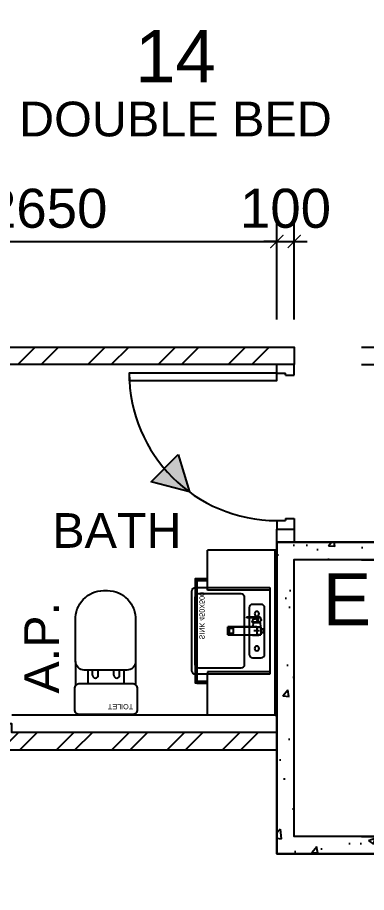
# Model space of a CAD drawing. Header units: millimetres. Extents: x 1500 to 71987, y 7230 to 49618.
# Drawn here: x 15982 to 17991, y 28478 to 33520 of the extents above; entities that cross this region are included whole.
import ezdxf
from ezdxf.enums import TextEntityAlignment as Align

# ---------------------------------------------------------------- set-up
doc = ezdxf.new("R2010")
doc.units = ezdxf.units.MM
doc.header["$MEASUREMENT"] = 0
doc.linetypes.add('CENTERX2', pattern=[101.6, 63.5, -12.7, 12.7, -12.7])
doc.layers.get('0').update_dxf_attribs({"color": 8})
doc.layers.get('Defpoints').update_dxf_attribs({"color": 8})
doc.layers.add('00-NONPLOT', color=8, linetype='Continuous', plot=False)
doc.layers.add('LP-Nonplot', color=8, linetype='Continuous', plot=False)
for name, color, linetype in [('Default', 8, 'Continuous'), ('Door', 8, 'Continuous'), ('FSD', 8, 'Continuous'), ('GBP A.P.', 8, 'Continuous'), ('GBP Dim', 8, 'Continuous'), ('GBP Text 200', 8, 'Continuous'), ('GBP Text 250', 8, 'Continuous'), ('grid', 8, 'CENTERX2'), ('hatch', 8, 'Continuous'), ('LP-Sanitary', 8, 'Continuous'), ('LP-Sanitary2', 8, 'Continuous'), ('LP-WC', 8, 'Continuous'), ('TEXT Ref', 8, 'Continuous'), ('WALL-NEW', 8, 'Continuous'), ('zzz-room mix', 8, 'Continuous')]:
    doc.layers.add(name, color=color, linetype=linetype)
doc.layers.add('LP-Furn built-in', color=8, linetype='Continuous', lineweight=0)
doc.styles.add('BH', font='arial.ttf')
doc.dimstyles.new('200 GBP', dxfattribs={"dimscale": 1.5, "dimtxt": 150, "dimasz": 50, "dimexe": 100, "dimexo": 50, "dimgap": 50, "dimtad": 1, "dimdec": 0, "dimzin": 0, "dimdsep": 46, "dimtxsty": 'BH', "dimblk": 'ARCHTICK', "dimcen": 0.09, "dimdle": 100, "dimclrd": 9, "dimclre": 9, "dimclrt": 1, "dimadec": 0, "dimazin": 0, "dimtfac": 1, "dimtdec": 0, "dimtix": 1, "dimtmove": 2, "dimatfit": 3, "dimldrblk": 'ARCHTICK', "dimfxl": 300, "dimfxlon": 1, "dimtolj": 1, "dimtzin": 0, "dimarcsym": 0})

# ---------------------------------------------------------------- blocks, each defined once
blk = doc.blocks.new('SEANNOT_GROUP2')
at = {"layer": 'Default'}
blk.add_line((81.5, 351.1), (81.5, 317.9), dxfattribs=at)
blk = doc.blocks.new('SEANNOT_GROUP3')
at = {"layer": 'Default'}
blk.add_line((99.8, 335.2), (63.8, 335.2), dxfattribs=at)
blk = doc.blocks.new('ghtfdgd')
at = {"layer": 'LP-Sanitary'}
for p, q in [((79214.2, -115039.6), (79218.2, -114994.6)), ((79215.7, -115019.1), (79215.7, -115005.6)), ((79215.7, -115005.6), (79217.2, -115005.6)), ((79220.2, -114994.6), (79217.1, -115027.9)), ((79220.2, -114994.6), (79218.2, -114994.6)), ((79218.9, -115183.4), (79220.2, -114994.6)), ((79261.1, -114994.6), (79220.2, -114994.6)), ((79230.7, -114993.6), (79230.7, -114979.6)), ((79231.2, -114979.1), (79250.2, -114979.1)), ((79250.2, -114994.1), (79231.2, -114994.1)), ((79238.9, -114994.1), (79238.9, -114994.6)), ((79242.4, -114994.6), (79242.4, -114994.1)), ((79250.7, -114979.6), (79250.7, -114993.6)), ((79263.2, -114994.6), (79261.1, -114994.6)), ((79261.1, -114994.6), (79262.4, -115183.4)), ((79264.2, -115027.9), (79261.1, -114994.6)), ((79263.2, -114994.6), (79288.7, -114996.6)), ((79263.2, -114994.6), (79267.1, -115039.6)), ((79288.7, -115037.7), (79288.7, -114996.6)), ((79290.7, -115009.4), (79290.7, -115000.9)), ((79290.7, -115009.6), (79290.7, -115009.4)), ((79290.7, -115010.3), (79290.7, -115009.6)), ((79290.7, -115044.4), (79290.7, -115010.3)), ((79290.9, -115010.4), (79310.4, -115018.6)), ((79290.9, -115010.4), (79290.9, -115044.5)), ((79310.7, -115017.8), (79291, -115009.5)), ((79291, -115009.5), (79291, -115009.5)), ((79291, -115009.5), (79291, -115009.5)), ((79310.4, -115018.6), (79310.5, -115018.7)), ((79310.5, -115018.7), (79310.5, -115027.4)), ((79310.7, -115017.8), (79314.8, -115009.2)), ((79313.5, -115028.9), (79313.5, -115020.8)), ((79313.5, -115020.8), (79317.3, -115050.9)), ((79315.2, -115010.7), (79313.6, -115020.4)), ((79313.6, -115020.5), (79313.6, -115020.4)), ((79317.3, -115050.5), (79313.6, -115020.5)), ((79315.2, -115010.7), (79317.3, -115050.4)), ((79318, -115050.2), (79316, -115010.5)), ((79317.3, -115002.9), (79318.9, -114997.5)), ((79319.4, -115044.7), (79317.3, -115002.9)), ((79318.7, -114997.4), (79318.9, -114997.5)), ((79319.3, -114997.6), (79318.9, -114997.4)), ((79318.9, -114997.5), (79319.4, -114997.7)), ((79319.4, -114997.7), (79319.4, -115044.7)), ((79319.8, -115045.3), (79319.8, -114998.3)), ((79217.1, -115027.9), (79214.2, -115039.6)), ((79217.1, -115039.6), (79214.2, -115039.6)), ((79217.5, -115184.4), (79217.1, -115027.9)), ((79264.2, -115027.9), (79263.8, -115184.4)), ((79264.2, -115027.9), (79267.1, -115039.6)), ((79267.1, -115039.6), (79264.2, -115039.6)), ((79288.7, -115037.7), (79267.1, -115039.6)), ((79290.7, -115044.7), (79290.7, -115044.4)), ((79290.9, -115044.5), (79310.4, -115036.3)), ((79291, -115044.9), (79310.7, -115036.6)), ((79310.4, -115036.3), (79310.5, -115036.2)), ((79310.5, -115036.2), (79310.5, -115027.4)), ((79313.5, -115028.9), (79313.5, -115036.9)), ((79313.5, -115036.9), (79317.3, -115075.5)), ((79313.5, -115037), (79317.3, -115075.5)), ((79317.3, -115050.4), (79317.3, -115050.5)), ((79317.3, -115051.4), (79317.3, -115063.3)), ((79317.3, -115075.1), (79317.3, -115063.3)), ((79317.7, -115051.6), (79318.9, -115052.3)), ((79317.7, -115063.5), (79317.7, -115051.6)), ((79317.7, -115063.5), (79317.7, -115075.4)), ((79319.4, -115051), (79318, -115050.2)), ((79318.9, -115074.8), (79318.9, -115052.3)), ((79319.4, -115044.7), (79319.4, -115051)), ((79319.8, -115051.6), (79319.8, -115045.3)), ((79319.8, -115051.9), (79319.8, -115051.6)), ((79319.8, -115051.9), (79319.8, -115074.4)), ((79317.7, -115075.4), (79318.9, -115074.8)), ((79318, -115076), (79319.3, -115075.3)), ((79319.8, -115074.4), (79319.8, -115074.6)), ((79225, -115154.8), (79225, -115173.1)), ((79255.3, -115153.8), (79226, -115153.8)), ((79255.3, -115154), (79226, -115154)), ((79226, -115174.1), (79255.3, -115174.1)), ((79256.3, -115173.1), (79256.3, -115154.8)), ((79218.9, -115183.4), (79217.5, -115184.4)), ((79217.5, -115184.4), (79263.8, -115184.4)), ((79262.4, -115183.4), (79218.9, -115183.4)), ((79262.4, -115183.4), (79263.8, -115184.4))]:
    blk.add_line(p, q, dxfattribs=at)
for centre, radius, start, end in [((79240.7, -115019.1), 25, 180, 185.7425), ((79231.2, -114979.6), 0.5, 90, 180), ((79231.2, -114993.6), 0.5, 180, 270), ((79250.2, -114979.6), 0.5, 0, 90), ((79250.2, -114993.6), 0.5, 270, 0), ((79280.3, -115017.1), 20, 56.8024, 65.1654), ((79290.9, -115000.9), 0.2, 127.8526, 180), ((79511, -115282.7), 357.7, 125.8498, 127.9825), ((79530.3, -115308.3), 389.7, 125.9264, 127.8836), ((79234, -109870), 5139.5, 270.6358, 270.8997), ((79227.2, -108854.2), 6155.7, 270.59451, 270.81562), ((79288.3, -115009.7), 2.67, 3.1953, 9.3367), ((79301.7, -114992.9), 0.28, 69.6864, 135.2011), ((79319.7, -114996.5), 23.1, 247.1252, 247.4995), ((79312.3, -115020.9), 1.23, 6.0946, 11.5159), ((79314, -115009.4), 0.822, 12.8215, 37.3786), ((79314.7, -115011.5), 2.53, 77.4972, 90.7881), ((79315.1, -115009.5), 0.509, 38.0096, 78.4052), ((84763.2, -116562.2), 5664.7, 164.0221, 164.0885), ((79313.8, -115010.5), 2.18, 358.6743, 36.2852), ((79318.5, -114997.9), 0.689, 55.9542, 80.1325), ((79319, -114998.3), 0.8, 0.0065, 61.4767), ((79280.3, -115017.1), 20, 294.8346, 301.6128), ((79290.9, -115044.7), 0.2, 180.014, 293.047), ((79339.3, -115104.4), 73.6, 112.7571, 112.8748), ((79308.7, -115037.4), 4.84, 5.245, 7.1928), ((79310.7, -115037.3), 2.83, 5.6454, 8.8147), ((79317.8, -115050.7), 0.54, 62.2217, 149.6873), ((79305.3, -115051.3), 11.9, 359.6229, 2.1624), ((79315.7, -115050), 2.38, 342.3129, 353.972), ((79317.3, -115050.2), 0.738, 359.2113, 2.9985), ((79319.1, -115051.6), 0.688, 1.5121, 63.734), ((79313.2, -115075.2), 4.12, 356.1198, 1.3814), ((79317.8, -115075.5), 0.494, 177.6992, 295.8531), ((79318.6, -115075.3), 0.938, 181.0891, 220.2205), ((79319, -115074.6), 0.786, 294.1963, 0.4917)]:
    blk.add_arc(centre, radius, start, end, dxfattribs=at)
for centre, major_axis, ratio, start_param, end_param in [((79290.9, -115000.9), (0.2, 0), 0.870233, 1.308042, 3.141593), ((79290.9, -115009.4), (0.2, 0), 0.870251, 1.333095, 3.141593), ((79290.9, -115010.3), (0.2, 0), 0.5, 3.141593, 4.712389), ((79290.9, -115000.9), (0.123, -0.158), 0.834595, 2.099205, 3.141593), ((79290.9, -115000.9), (0.123, -0.158), 0.834595, 3.141593, 3.165459), ((79290.9, -115010), (0.077, 0.836), 0.04975, 4.217846, 5.325586), ((79301.6, -114992.9), (0.117, -0.162), 0.844851, 2.109561, 3.167674), ((79310.4, -115018.2), (-0.311, -0.737), 0.21898, 1.092037, 2.210933), ((79310.5, -115018.3), (-0.309, -0.738), 0.217421, 1.09135, 2.210755), ((79314.3, -115020.6), (-0.782, -0.167), 0.921627, 5.682069, 6.099643), ((79314.3, -115020.8), (-0.794, -0.099), 0.898005, 5.760928, 6.175764), ((79315.1, -115009.6), (0.173, 0.708), 0.018166, 0.444134, 0.918054), ((79315.3, -115009.6), (0.412, 0.321), 0.549065, 0.513637, 1.195391), ((79315.7, -115010.9), (-0.499, -0.026), 0.868619, 4.118709, 5.82428), ((79316.8, -115003.6), (0.961, -0.275), 0.902908, 1.271288, 1.565184), ((79318.4, -114998), (-0.211, -0.772), 0.117484, 2.694436, 3.141054), ((79318.5, -114998.1), (-0.382, -0.703), 0.237912, 2.705017, 3.14394), ((79319, -114998.3), (-0.382, -0.703), 0.237912, 2.705017, 3.141091), ((79319, -114998.3), (-0.8, 0), 0.876594, 3.141494, 4.164132), ((79290.9, -115044.4), (0.2, 0), 0.5, 3.141593, 4.712389), ((79290.9, -115044.1), (-0.077, 0.836), 0.04975, 2.065339, 3.17308), ((79310.4, -115035.9), (-0.311, 0.737), 0.21898, 2.049556, 3.141593), ((79310.5, -115035.8), (-0.309, 0.738), 0.217421, 2.050243, 3.169648), ((79310.4, -115035.9), (-0.311, 0.737), 0.21898, 3.141593, 3.168451), ((79314.3, -115036.7), (0.793, 0.106), 0.789486, 3.026004, 3.133916), ((79314.3, -115036.9), (0.796, 0.077), 0.827125, 3.057559, 3.141593), ((79317.8, -115050.6), (-0.5, -0.016), 0.857677, 4.139605, 5.842177), ((79317.8, -115050.9), (-0.5, -0.02), 0.273668, 4.356492, 6.23412), ((79317.8, -115063.3), (-0.5, 0), 0.5, 0.054498, 1.448623), ((79319, -115045.3), (-0.8, 0), 0.876594, 3.141494, 4.164132), ((79317.8, -115075.5), (-0.494, 0.079), 0.969108, 0.192451, 2.070079), ((79226, -115154.8), (-1, 0), 0.992546, 4.712389, 6.283185), ((79226, -115154.9), (1, 0), 0.890286, 1.570796, 3.141593), ((79226, -115173.1), (1, 0), 0.992546, 3.141593, 4.712389), ((79255.3, -115154.8), (-1, 0), 0.992546, 3.141593, 4.712389), ((79255.3, -115154.9), (1, 0), 0.890286, 0, 1.570796), ((79255.3, -115173.1), (1, 0), 0.992546, 4.712389, 6.283185)]:
    blk.add_ellipse(centre, major_axis=major_axis, ratio=ratio, start_param=start_param, end_param=end_param, dxfattribs=at)
for points, knots in [([(79291, -115009.5), (79291, -115009.5), (79290.9, -115009.5), (79290.8, -115009.6), (79290.7, -115009.6), (79290.7, -115009.6)], [0, 0, 0, 0, 0.5, 0.5, 1, 1, 1, 1]), ([(79291, -115000.7), (79291, -115000.8), (79291, -115000.8), (79291, -115000.9), (79291, -115001.2), (79291, -115001.4), (79291, -115001.7), (79291, -115002.7), (79291, -115003.8), (79291, -115004.8), (79291, -115006.3), (79291, -115007.8), (79291, -115009.2)], [0, 0, 0, 0, 0.02306, 0.02306, 0.02306, 0.115301, 0.115301, 0.115301, 0.484264, 0.484264, 0.484264, 1, 1, 1, 1]), ([(79301.6, -114992.7), (79301.9, -114992.8), (79302.2, -114992.9), (79302.5, -114993), (79305, -114993.6), (79307.5, -114994.3), (79310.1, -114995), (79312.9, -114995.8), (79315.8, -114996.6), (79318.7, -114997.4)], [0, 0, 0, 0, 0.051688, 0.051688, 0.051688, 0.494848, 0.494848, 0.494848, 1, 1, 1, 1]), ([(79310.5, -115018.7), (79310.9, -115018.8), (79311.2, -115019), (79311.9, -115019.4), (79312.2, -115019.7), (79312.8, -115020.1), (79313, -115020.3), (79313.4, -115020.5), (79313.5, -115020.5), (79313.5, -115020.7)], [0, 0, 0, 0, 0.25, 0.25, 0.5, 0.5, 0.75, 0.75, 1, 1, 1, 1]), ([(79313.6, -115020.4), (79313.5, -115020.2), (79313.5, -115020), (79313.3, -115019.6), (79313.2, -115019.3), (79312.7, -115018.8), (79312.3, -115018.6), (79311.6, -115018.2), (79311.2, -115018), (79310.8, -115017.9)], [0, 0, 0, 0, 0.25, 0.25, 0.5, 0.5, 0.75, 0.75, 1, 1, 1, 1]), ([(79314.8, -115009.2), (79314.8, -115009.2), (79314.9, -115009.2), (79314.9, -115009.2), (79315, -115009.2), (79315, -115009.2), (79315.1, -115009.2), (79315.2, -115009.2)], [0, 0, 0, 0, 0.25, 0.25, 0.5, 0.5, 1, 1, 1, 1]), ([(79317.1, -115002.7), (79317, -115003), (79316.9, -115003.3), (79316.8, -115003.6), (79316.5, -115004.7), (79316.2, -115005.8), (79315.9, -115006.9), (79315.7, -115007.6), (79315.4, -115008.3), (79315.2, -115009)], [0, 0, 0, 0, 0.131954, 0.131954, 0.131954, 0.659772, 0.659772, 0.659772, 1, 1, 1, 1]), ([(79315.2, -115009.2), (79315.2, -115009.2), (79315.2, -115009.2), (79315.2, -115009.2), (79315.2, -115009.2), (79315.2, -115009.2)], [0, 0, 0, 0, 0.5, 0.5, 1, 1, 1, 1]), ([(79315.2, -115009.2), (79315.3, -115009.3), (79315.3, -115009.4), (79315.3, -115009.5), (79315.3, -115009.6), (79315.3, -115009.8), (79315.3, -115009.8), (79315.3, -115009.9), (79315.3, -115010), (79315.2, -115010.2), (79315.2, -115010.3), (79315.2, -115010.5), (79315.2, -115010.6), (79315.2, -115010.7)], [0, 0, 0, 0, 0.125, 0.125, 0.25, 0.25, 0.375, 0.375, 0.5, 0.5, 0.75, 0.75, 1, 1, 1, 1]), ([(79318.7, -114997.4), (79318.6, -114997.5), (79318.6, -114997.7), (79318.5, -114997.9), (79318.2, -114999), (79317.9, -115000.1), (79317.5, -115001.2), (79317.4, -115001.7), (79317.2, -115002.2), (79317.1, -115002.7)], [0, 0, 0, 0, 0.095324, 0.095324, 0.095324, 0.707603, 0.707603, 0.707603, 1, 1, 1, 1]), ([(79310.5, -115036.2), (79310.9, -115036.1), (79311.2, -115035.9), (79311.9, -115035.6), (79312.2, -115035.5), (79312.8, -115035.6), (79313, -115035.7), (79313.4, -115036.2), (79313.5, -115036.5), (79313.5, -115036.8)], [0, 0, 0, 0, 0.25, 0.25, 0.5, 0.5, 0.75, 0.75, 1, 1, 1, 1]), ([(79310.8, -115036.5), (79311, -115036.5), (79311.3, -115036.3), (79311.8, -115036.2), (79312.2, -115036.1), (79312.5, -115036), (79312.8, -115036), (79313, -115036), (79313.1, -115036.1), (79313.2, -115036.2), (79313.4, -115036.3), (79313.5, -115036.6), (79313.5, -115036.7), (79313.5, -115036.8)], [0, 0, 0, 0, 0.124812, 0.2213171, 0.3092796, 0.3899271, 0.4711589, 0.5451559, 0.6166529, 0.6889172, 0.7974179, 0.8896188, 0.9816515, 0.9816515, 0.9816515, 0.9816515]), ([(79317.3, -115050.5), (79317.3, -115050.5), (79317.3, -115050.5), (79317.3, -115050.6), (79317.3, -115050.6), (79317.3, -115050.7), (79317.3, -115050.8), (79317.3, -115050.9)], [0, 0, 0, 0, 0.25, 0.25, 0.5, 0.5, 1, 1, 1, 1]), ([(79317.3, -115051.4), (79317.3, -115051.5), (79317.3, -115051.5), (79317.5, -115051.6), (79317.6, -115051.6), (79317.7, -115051.6)], [0, 0, 0, 0, 0.5, 0.5, 1, 1, 1, 1]), ([(79317.7, -115051.6), (79317.7, -115051.6), (79317.7, -115051.5), (79317.8, -115051.4), (79317.8, -115051.3), (79317.8, -115051.1), (79317.8, -115051), (79317.9, -115050.9), (79317.9, -115050.8), (79317.9, -115050.7)], [0, 0, 0, 0, 0.25, 0.25, 0.5, 0.5, 0.75, 0.75, 1, 1, 1, 1]), ([(79319.4, -115051), (79319.4, -115051), (79319.4, -115051), (79319.4, -115051), (79319.4, -115051), (79319.4, -115051), (79319.4, -115051), (79319.4, -115051.1), (79319.4, -115051.1), (79319.4, -115051.2), (79319.4, -115051.2), (79319.3, -115051.3), (79319.3, -115051.3), (79319.3, -115051.4), (79319.3, -115051.5), (79319.2, -115051.6), (79319.2, -115051.6), (79319.1, -115051.7), (79319.1, -115051.8), (79319, -115051.9), (79319, -115052), (79318.9, -115052.1), (79318.9, -115052.1), (79318.9, -115052.2), (79318.9, -115052.3), (79318.9, -115052.3), (79318.9, -115052.3), (79318.9, -115052.3), (79318.9, -115052.3), (79318.9, -115052.3), (79318.9, -115052.3)], [0, 0, 0, 0, 0.000034, 0.000034, 0.000034, 0.03445, 0.03445, 0.03445, 0.175251, 0.175251, 0.175251, 0.317196, 0.317196, 0.317196, 0.479622, 0.479622, 0.479622, 0.662074, 0.662074, 0.662074, 0.829132, 0.829132, 0.829132, 0.958486, 0.958486, 0.958486, 0.999966, 0.999966, 0.999966, 1, 1, 1, 1]), ([(79319.8, -115051.9), (79319.8, -115052), (79319.7, -115052), (79319.7, -115052.1), (79319.6, -115052.2), (79319.4, -115052.3), (79319.3, -115052.3), (79319.1, -115052.3), (79319, -115052.3), (79318.9, -115052.3)], [0, 0, 0, 0, 0.25, 0.25, 0.5, 0.5, 0.75, 0.75, 1, 1, 1, 1]), ([(79317.3, -115075.1), (79317.3, -115075.2), (79317.3, -115075.2), (79317.5, -115075.3), (79317.6, -115075.3), (79317.7, -115075.4)], [0, 0, 0, 0, 0.5, 0.5, 1, 1, 1, 1]), ([(79319.8, -115074.4), (79319.8, -115074.5), (79319.7, -115074.5), (79319.7, -115074.6), (79319.6, -115074.7), (79319.4, -115074.8), (79319.3, -115074.8), (79319.1, -115074.8), (79319, -115074.8), (79318.9, -115074.8)], [0, 0, 0, 0, 0.25, 0.25, 0.5, 0.5, 0.75, 0.75, 1, 1, 1, 1]), ([(79319.3, -115075.3), (79319.3, -115075.3), (79319.3, -115075.3), (79319.2, -115075.3), (79319.2, -115075.3), (79319.1, -115075.3), (79319.1, -115075.2), (79319, -115075.2), (79319, -115075.1), (79318.9, -115075.1), (79318.9, -115075), (79318.9, -115074.9), (79318.9, -115074.9), (79318.9, -115074.9), (79318.9, -115074.8), (79318.9, -115074.8), (79318.9, -115074.8), (79318.9, -115074.8), (79318.9, -115074.8)], [0.3296223, 0.3296223, 0.3296223, 0.3296223, 0.4796217, 0.4796217, 0.4796217, 0.6620737, 0.6620737, 0.6620737, 0.829132, 0.829132, 0.829132, 0.9584856, 0.9584856, 0.9584856, 0.9999655, 0.9999655, 0.9999655, 1, 1, 1, 1])]:
    blk.add_open_spline(points, degree=3, knots=knots, dxfattribs=at)
for points, degree in [([(79301.8, -114992.7), (79301.7, -114992.6), (79301.7, -114992.7), (79301.6, -114992.7)], 3), ([(79318.6, -114997.3), (79316.3, -114996.6), (79310.7, -114995.1), (79301.8, -114992.7)], 3), ([(79313.5, -115028.9), (79313.5, -115028.4), (79313.4, -115028), (79312.3, -115027.4), (79311.4, -115027.4), (79310.5, -115027.4)], 5), ([(79317.9, -115075.9), (79317.9, -115076), (79318, -115076), (79318, -115075.9)], 3)]:
    blk.add_open_spline(points, degree=degree, dxfattribs=at)
at = {"layer": 'LP-Nonplot'}
for name in ['SEANNOT_GROUP3', 'SEANNOT_GROUP2']:
    blk.add_blockref(name, (79159.1, -115352.3), dxfattribs=at)
blk = doc.blocks.new('SINK')
at = {"layer": '00-NONPLOT'}
for p, q in [((-75421.8, -44774), (-75421.8, -45134)), ((-74951.8, -44774), (-74951.8, -45134)), ((-75421.8, -45134), (-75436.8, -45134)), ((-74951.8, -45134), (-74936.8, -45134))]:
    blk.add_line(p, q, dxfattribs=at)
blk.add_lwpolyline([(-75321.1, -44804.3), (-75053.8, -44804.3, -0.414214), (-75033.8, -44824.3), (-75033.8, -44873.8, -0.414214), (-75053.8, -44893.8), (-75321.1, -44893.8, -0.414214), (-75341.1, -44873.8), (-75341.1, -44824.3, -0.414214)], format="xyb", close=True, dxfattribs=at)
for centre in [(-75287.6, -44849), (-75087.4, -44849)]:
    blk.add_circle(centre, 13.4, dxfattribs=at)
at = {"layer": 'LP-Sanitary'}
blk.add_line((-74936.8, -44774), (-75436.8, -44774), dxfattribs=at)
blk.add_lwpolyline([(-75436.8, -44774), (-75436.8, -45203.2, 0.414214), (-75416.8, -45223.2), (-74956.8, -45223.2, 0.414214), (-74936.8, -45203.2), (-74936.8, -44774)], format="xyb", dxfattribs=at)
blk.add_lwpolyline([(-75401.8, -44941.1), (-75401.8, -45183.3, 0.414117), (-75381.8, -45203.2), (-74991.8, -45203.2, 0.41431), (-74971.8, -45183.2), (-74971.8, -44941.1, 0.414117), (-74991.8, -44921.1), (-75381.8, -44921.1, 0.41431)], format="xyb", close=True, dxfattribs=at)
at = {"layer": 'LP-Furn built-in'}
blk.add_blockref('ghtfdgd', (-154427.4, 70168.1), dxfattribs=at)
at = {"layer": '00-NONPLOT', "insert": (-75236.2, -45149.9), "char_height": 30, "width": 702.887, "attachment_point": 1, "rotation": 0}
blk.add_mtext('SINK 450X500', dxfattribs=at)
blk = doc.blocks.new('pln_sink 1100x380')
at = {"ltscale": 1000}
for p, q in [((0, 0), (400, 0)), ((400, 0), (400, -235)), ((459.9, -184.9), (400, -184.9)), ((459.9, -194.9), (400, -194.9)), ((400, -735), (400, -950)), ((459.9, -776.6), (400, -776.6)), ((459.9, -786.6), (400, -786.6)), ((0, -950), (400, -950))]:
    blk.add_line(p, q, dxfattribs=at)
for points in [[(10, -950), (10, 0), (0, 0), (0, -950), (10, -950)], [(10, 0), (10, -950), (0, -950), (0, 0), (10, 0)]]:
    blk.add_lwpolyline(points, dxfattribs=at)
at = {"ltscale": 200}
blk.add_lwpolyline([(459.9, -184.9), (468.4, -184.9), (468.4, -786.6), (459.9, -786.6)], close=True, dxfattribs=at)
at = {"layer": 'LP-Furn built-in', "extrusion": (0, 0, -1), "zscale": -1, "rotation": 270}
blk.add_blockref('SINK', (44734, -75671.8), dxfattribs=at)
blk = doc.blocks.new('A$C65CE4B9A')
at = {"layer": 'grid', "ltscale": 200}
blk.add_line((-66500, -6750), (0, -6750), dxfattribs=at)
blk = doc.blocks.new('_ArchTick')
at = {"color": 0, "const_width": 0.1}
blk.add_lwpolyline([(0.5, 0.5), (-0.5, -0.5)], dxfattribs=at)
blk = doc.blocks.new('*D140')
at = {"layer": 'Defpoints', "color": 0, "transparency": 16777216}
for p in [(17575, 31521.2), (17575, 30496.2), (18412.8, 30496.2)]:
    blk.add_point(p, dxfattribs=at)
at = {"layer": 'GBP Dim', "color": 9, "lineweight": -2, "transparency": 16777216}
for p, q in [((18412.8, 31671.2), (18412.8, 30346.2)), ((17962.8, 31521.2), (18562.8, 31521.2)), ((17962.8, 30496.2), (18562.8, 30496.2))]:
    blk.add_line(p, q, dxfattribs=at)
at = {"layer": 'GBP Dim', "color": 9, "lineweight": -2, "transparency": 16777216, "xscale": 75, "yscale": 75, "zscale": 75}
for p, rotation in [((18412.8, 31521.2), 90), ((18412.8, 30496.2), 270)]:
    blk.add_blockref('_ArchTick', p, dxfattribs=dict(at, rotation=rotation))
at = {"layer": 'GBP Dim', "transparency": 16777216, "insert": (18222.9, 30888.6), "char_height": 225, "attachment_point": 5, "rotation": 90, "style": 'BH'}
blk.add_mtext('\\A1;1025', dxfattribs=at)
blk = doc.blocks.new('*D113')
at = {"layer": 'Defpoints', "color": 0, "transparency": 16777216}
for p in [(17575, 31621.2), (17575, 31521.2), (18412.8, 31521.2)]:
    blk.add_point(p, dxfattribs=at)
at = {"layer": 'GBP Dim', "color": 9, "lineweight": -2, "transparency": 16777216}
for p, q in [((18412.8, 31621.2), (18412.8, 31696.2)), ((17962.8, 31621.2), (18562.8, 31621.2)), ((18412.8, 31621.2), (18412.8, 31521.2)), ((17962.8, 31521.2), (18562.8, 31521.2)), ((18412.8, 31521.2), (18412.8, 31446.2))]:
    blk.add_line(p, q, dxfattribs=at)
at = {"layer": 'GBP Dim', "color": 9, "lineweight": -2, "transparency": 16777216, "xscale": 75, "yscale": 75, "zscale": 75}
for p, rotation in [((18412.8, 31621.2), 270), ((18412.8, 31521.2), 90)]:
    blk.add_blockref('_ArchTick', p, dxfattribs=dict(at, rotation=rotation))
at = {"layer": 'GBP Dim', "transparency": 16777216, "insert": (18222.9, 31571.2), "char_height": 225, "attachment_point": 5, "rotation": 90, "style": 'BH'}
blk.add_mtext('\\A1;100', dxfattribs=at)
blk = doc.blocks.new('*D99')
at = {"layer": 'Defpoints', "color": 0, "transparency": 16777216}
for p in [(17574.9, 30395.2), (18412.8, 30395.2), (17575, 28800)]:
    blk.add_point(p, dxfattribs=at)
at = {"layer": 'GBP Dim', "color": 9, "lineweight": -2, "transparency": 16777216}
for p, q in [((18412.8, 28650), (18412.8, 30545.2)), ((17962.8, 30395.2), (18562.8, 30395.2)), ((17962.8, 28800), (18562.8, 28800))]:
    blk.add_line(p, q, dxfattribs=at)
at = {"layer": 'GBP Dim', "color": 9, "lineweight": -2, "transparency": 16777216, "xscale": 75, "yscale": 75, "zscale": 75}
for p, rotation in [((18412.8, 30395.2), 90), ((18412.8, 28800), 270)]:
    blk.add_blockref('_ArchTick', p, dxfattribs=dict(at, rotation=rotation))
at = {"layer": 'GBP Dim', "transparency": 16777216, "insert": (18222.9, 29597.6), "char_height": 225, "attachment_point": 5, "rotation": 90, "style": 'BH'}
blk.add_mtext('\\A1;1550', dxfattribs=at)
blk = doc.blocks.new('*D92')
at = {"layer": 'Defpoints', "color": 0, "transparency": 16777216}
for p in [(17475, 32229.5), (14825, 31538), (17475, 31513)]:
    blk.add_point(p, dxfattribs=at)
at = {"layer": 'GBP Dim', "color": 9, "lineweight": -2, "transparency": 16777216}
for p, q in [((14825, 31779.5), (14825, 32379.5)), ((17475, 31779.5), (17475, 32379.5)), ((14675, 32229.5), (17625, 32229.5))]:
    blk.add_line(p, q, dxfattribs=at)
at = {"layer": 'GBP Dim', "color": 9, "lineweight": -2, "transparency": 16777216, "xscale": 75, "yscale": 75, "zscale": 75, "rotation": 180}
blk.add_blockref('_ArchTick', (14825, 32229.5), dxfattribs=at)
at = {"layer": 'GBP Dim', "color": 9, "lineweight": -2, "transparency": 16777216, "xscale": 75, "yscale": 75, "zscale": 75}
blk.add_blockref('_ArchTick', (17475, 32229.5), dxfattribs=at)
at = {"layer": 'GBP Dim', "transparency": 16777216, "insert": (16150, 32419.3), "char_height": 225, "attachment_point": 5, "style": 'BH'}
blk.add_mtext('\\A1;2650', dxfattribs=at)
blk = doc.blocks.new('*D93')
at = {"layer": 'Defpoints', "color": 0, "transparency": 16777216}
for p in [(17575, 32229.5), (17475, 31513), (17575, 31513)]:
    blk.add_point(p, dxfattribs=at)
at = {"layer": 'GBP Dim', "color": 9, "lineweight": -2, "transparency": 16777216}
for p, q in [((17475, 31779.5), (17475, 32379.5)), ((17575, 31779.5), (17575, 32379.5)), ((17475, 32229.5), (17400, 32229.5)), ((17475, 32229.5), (17575, 32229.5)), ((17575, 32229.5), (17650, 32229.5))]:
    blk.add_line(p, q, dxfattribs=at)
at = {"layer": 'GBP Dim', "color": 9, "lineweight": -2, "transparency": 16777216, "xscale": 75, "yscale": 75, "zscale": 75}
blk.add_blockref('_ArchTick', (17475, 32229.5), dxfattribs=at)
at = {"layer": 'GBP Dim', "color": 9, "lineweight": -2, "transparency": 16777216, "xscale": 75, "yscale": 75, "zscale": 75, "rotation": 180}
blk.add_blockref('_ArchTick', (17575, 32229.5), dxfattribs=at)
at = {"layer": 'GBP Dim', "transparency": 16777216, "insert": (17525, 32419.3), "char_height": 225, "attachment_point": 5, "style": 'BH'}
blk.add_mtext('\\A1;100', dxfattribs=at)
blk = doc.blocks.new('pln_toilet')
for p, q in [((-170.1, -306.5), (-170.1, -171.6)), ((175.5, -306.5), (175.5, -165.2)), ((-78.2, -226.9), (-78.2, -256.5)), ((-45, -226.9), (-45, -256.5)), ((44.7, -226.9), (44.7, -256.5)), ((77.9, -226.9), (77.9, -256.5))]:
    blk.add_line(p, q)
for points in [[(180, -30), (180, -149.3, -0.414214), (150, -179.3), (-150, -179.3, -0.414214), (-180, -149.3), (-180, -30, -0.414214), (-150, 0), (150, 0, -0.414214)], [(175.5, -306.5), (175.5, -545.1, -0.424695), (14, -715.1), (-7.8, -715.1, -0.423698), (-170.1, -545.1), (-170.1, -306.5, -0.414214), (-120.1, -256.5), (125.5, -256.5, -0.414214)]]:
    blk.add_lwpolyline(points, format="xyb", close=True)
for points in [[(-101.9, -256.5), (-101.9, -179.3)], [(102.9, -179.3), (102.9, -256.5)]]:
    blk.add_lwpolyline(points)
for centre in [(-61.6, -226.9), (61.3, -226.9)]:
    blk.add_arc(centre, 16.6, 0, 180)
at = {"layer": '00-NONPLOT', "insert": (-155.8, -31.2), "char_height": 30, "width": 702.887, "attachment_point": 1}
blk.add_mtext('TOILET', dxfattribs=at)

msp = doc.modelspace()

# ---------------------------------------------------------------- hatches: boundary and pattern name
at = {"layer": 'FSD'}
msp.add_hatch(color=256, dxfattribs=at).paths.add_polyline_path([(16907.5, 31001.6), (16973.1, 30787.6), (16750.6, 30844.1)])
at = {"layer": 'hatch'}
h = msp.add_hatch(dxfattribs=at)
h.set_pattern_fill('ANSI32', color=256, scale=30, style=0)
h.set_pattern_definition([(45, (15200, 31546.2), (-202.056, 202.056), []), (45, (15334.7, 31546.2), (-202.056, 202.056), [])])
edge = h.paths.add_edge_path()
edge.add_line((14825, 31521.2), (14825, 31621.2))
edge.add_line((14825, 31621.2), (17575, 31621.2))
edge.add_line((17575, 31621.2), (17575, 31521.2))
edge.add_line((17575, 31521.2), (14825, 31521.2))
h = msp.add_hatch(dxfattribs=at)
h.set_pattern_fill('AR-CONC', color=256, scale=60, style=0)
h.set_pattern_definition([(50.00004, (-579051.98, 745630.23), (430.35614, -37.65097), [45, -495]), (355.00004, (-579052, 745630.23), (-83.25113, 451.31522), [36, -396]), (100.45144, (-579016.1, 745627.1), (347.10533, 413.66398), [38.24411, -420.68527]), (46.18424, (-579052, 745750.23), (640.3447, -99.31094), [67.5, -742.5]), (96.63564, (-578998.6, 745741.96), (560.7972, 584.47113), [57.36617, -631.0278]), (351.18424, (-579052, 745750.23), (560.79674, 584.47157), [54, -594]), (21.00004, (-578991.98, 745720.23), (358.14441, -241.57107), [45, -495]), (326.00004, (-578992, 745720.23), (145.98888, 435.09013), [36, -396]), (71.45144, (-578962.13, 745700.1), (504.13344, 193.51866), [38.24411, -420.68527]), (37.500042, (-579051.98, 745630.23), (7.295768, 199.736318), [0, -391.2, 0, -402, 0, -397.5]), (7.500042, (-579051.98, 745630.23), (157.84155, 236.64714), [0, -229.2, 0, -382.2, 0, -151.5]), (327.500042, (-579185.78, 745630.23), (320.293472, -13.53269), [0, -150, 0, -468, 0, -621]), (317.50004, (-579245.78, 745630.23), (349.91166, 60.06324), [0, -195, 0, -310.8, 0, -441])])
edge = h.paths.add_edge_path()
edge.add_line((17475, 28700), (20310, 28700))
edge.add_line((20310, 28700), (20310, 28800))
edge.add_line((20310, 28800), (19510, 28800))
edge.add_line((19510, 28800), (19510, 29250))
edge.add_line((19510, 29250), (20310, 29250))
edge.add_line((20310, 29250), (20310, 29371.2))
edge.add_line((20310, 29371.2), (20210, 29371.2))
edge.add_line((20210, 29371.2), (20210, 29350))
edge.add_line((20210, 29350), (19410, 29350))
edge.add_line((19410, 29350), (19410, 28800))
edge.add_line((19410, 28800), (17575, 28800))
edge.add_line((17575, 28800), (17575, 30396.2))
edge.add_line((17575, 30396.2), (20210, 30396.2))
edge.add_line((20210, 30396.2), (20210, 30121.2))
edge.add_line((20210, 30121.2), (20310, 30121.2))
edge.add_line((20310, 30121.2), (20310, 30496.2))
edge.add_line((20310, 30496.2), (17575, 30496.2))
edge.add_line((17575, 30496.2), (17475, 30496.2))
edge.add_line((17475, 30496.2), (17475, 28700))
h = msp.add_hatch(dxfattribs=at)
h.set_pattern_fill('ANSI32', color=256, scale=600, style=0)
h.set_pattern_definition([(45, (-864.01, 1092.3), (-159.099, 159.099), []), (45, (-757.95, 1092.3), (-159.099, 159.099), [])])
h.paths.add_polyline_path([(17475, 29400), (15950, 29400), (15950, 29450), (15850, 29450), (15850, 29400), (15100, 29400), (15100, 29300), (17475, 29300)])

# ---------------------------------------------------------------- linework, layer by layer
at = {"layer": 'Door'}
for p, q in [((17475, 31471.2), (17475, 31521.2)), ((17575, 31483.7), (17575, 31521.2)), ((17575, 31458.7), (17575, 31521.2)), ((17475, 31471.2), (17525, 31471.2)), ((17475, 31471.2), (17525, 31471.2)), ((17525, 31458.7), (17525, 31471.2)), ((17525, 31458.7), (17525, 31471.2)), ((17525, 31458.7), (17575, 31458.7)), ((17525, 31458.7), (17575, 31458.7)), ((17475, 30621.2), (17525, 30621.2)), ((17475, 30621.2), (17475, 30571.2)), ((17475, 30621.2), (17525, 30621.2)), ((17475, 30621.2), (17475, 30571.2)), ((17525, 30633.7), (17525, 30621.2)), ((17525, 30633.7), (17575, 30633.7)), ((17525, 30633.7), (17525, 30621.2)), ((17525, 30633.7), (17575, 30633.7)), ((17575, 30633.7), (17575, 30571.2)), ((17575, 30633.7), (17575, 30571.2))]:
    msp.add_line(p, q, dxfattribs=at)
msp.add_lwpolyline([(17475, 31471.2), (16625, 31471.2), (16625, 31429.1), (17475, 31429.1), (17475, 31471.2)], dxfattribs=at)
msp.add_arc((17475, 31471.2), 850, 180, 270, dxfattribs=at)
msp.add_arc((17475, 31471.2), 850, 180, 270, dxfattribs=at)
at = {"layer": 'FSD', "ltscale": 5}
msp.add_lwpolyline([(16907.5, 31001.6), (16973.1, 30787.6), (16750.6, 30844.1)], close=True, dxfattribs=at)
at = {"layer": 'LP-WC'}
msp.add_lwpolyline([(17475, 29500), (15950, 29500)], dxfattribs=at)
at = {"layer": 'WALL-NEW'}
for points in [[(14825, 31521.2), (14825, 31621.2), (17575, 31621.2), (17575, 31621.2), (17575, 31621.2), (17575, 31621.2), (17575, 31621.2), (17575, 31521.2), (14825, 31521.2)], [(17475, 28700), (20310, 28700), (20310, 28700), (20310, 28700), (20310, 28800), (19510, 28800), (19510, 29250), (20310, 29250), (20310, 29371.2), (20210, 29371.2), (20210, 29350), (19410, 29350), (19410, 28800), (17575, 28800), (17575, 30396.2), (20210, 30396.2), (20210, 30121.2), (20310, 30121.2), (20310, 30496.2), (17575, 30496.2), (17575, 30496.2), (17475, 30496.2), (17475, 28700)], [(17475, 29300), (17475, 29400), (17475, 29400), (15950, 29400), (15950, 29450), (15850, 29450), (15850, 29400), (15100, 29400), (15100, 29300), (17475, 29300)]]:
    msp.add_lwpolyline(points, dxfattribs=at)
msp.add_lwpolyline([(17475, 30571.2), (17575, 30571.2), (17575, 30496.2), (17475, 30496.2)], close=True, dxfattribs=at)
at = {"layer": 'zzz-room mix'}
msp.add_lwpolyline([(14825, 35325), (14825, 34350), (15200, 34350), (15200, 33350), (14825, 33350), (14825, 31621.2), (14825, 31521.2), (13125, 31521.2), (13126, 24650), (13350, 24650), (13350, 24425.2), (17250, 24425.2), (17250, 27100), (20210, 27100), (20210, 28700), (17475, 28700), (17475, 30496.2), (20210, 30496.2), (20210, 31446.2), (18750, 31446.2), (18750, 35325)], close=True, dxfattribs=at)

# ---------------------------------------------------------------- block references
at = {"layer": 'LP-Sanitary2', "rotation": 180}
for name, p in [('pln_sink 1100x380', (17475, 29500)), ('pln_toilet', (16491.7, 29502.5))]:
    msp.add_blockref(name, p, dxfattribs=at)
at = {"layer": 'TEXT Ref'}
msp.add_blockref('A$C65CE4B9A', (69000, 35450), dxfattribs=at)

# ---------------------------------------------------------------- texts
at = {"layer": 'GBP A.P.', "style": 'BH'}
msp.add_text('A.P.', height=200, rotation=90, dxfattribs=at).set_placement((16220.9, 29887.8), align=Align.CENTER)
msp.add_text('A.P.', height=200, rotation=90, dxfattribs=at).set_placement((16220.9, 29887.8), align=Align.CENTER)
at = {"layer": 'GBP Text 200', "style": 'BH'}
for s, p in [('DOUBLE BED', (16891.4, 32835.3)), ('BATH', (16554.4, 30463.9))]:
    msp.add_text(s, height=200, dxfattribs=at).set_placement(p, align=Align.CENTER)
at = {"layer": 'GBP Text 250', "style": 'BH'}
for s, p in [('14', (16891.4, 33147.4)), ('ELEC. RM.', (18786.8, 30017.8))]:
    msp.add_text(s, height=300, dxfattribs=at).set_placement(p, align=Align.CENTER)

# ---------------------------------------------------------------- dimensions: what is measured, and where the dimension line sits
at = {"layer": 'GBP Dim'}
for base, p1, p2, picture, middle in [((17475, 32229.5), (14825, 31538), (17475, 31513), '*D92', (16150, 32419.3)), ((17575, 32229.5), (17475, 31513), (17575, 31513), '*D93', (17525, 32419.3))]:
    dim = msp.add_linear_dim(base=base, p1=p1, p2=p2, dimstyle='200 GBP', override={"dimclrt": 256}, dxfattribs=at)
    dim.commit()
    dim.dimension.update_dxf_attribs({"geometry": picture, "text_midpoint": middle})
dim = msp.add_linear_dim(base=(18412.8, 31521.2), p1=(17575, 31621.2), p2=(17575, 31521.2), angle=90, dimstyle='200 GBP', override={"dimclrt": 256}, dxfattribs=at)
dim.commit()
dim.dimension.update_dxf_attribs({"geometry": '*D113', "text_midpoint": (18222.9, 31571.2)})
dim = msp.add_linear_dim(base=(18412.8, 30496.2), p1=(17575, 31521.2), p2=(17575, 30496.2), angle=90, dimstyle='200 GBP', override={"dimclrt": 256}, dxfattribs=at)
dim.commit()
dim.dimension.update_dxf_attribs({"geometry": '*D140', "text_midpoint": (18222.9, 30888.6), "dimtype": 160})
dim = msp.add_linear_dim(base=(18412.8, 30395.2), p1=(17575, 28800), p2=(17574.9, 30395.2), angle=90, text='1550', dimstyle='200 GBP', override={"dimclrt": 256}, dxfattribs=at)
dim.commit()
dim.dimension.update_dxf_attribs({"geometry": '*D99', "text_midpoint": (18222.9, 29597.6)})

doc.saveas('drawing.dxf')
